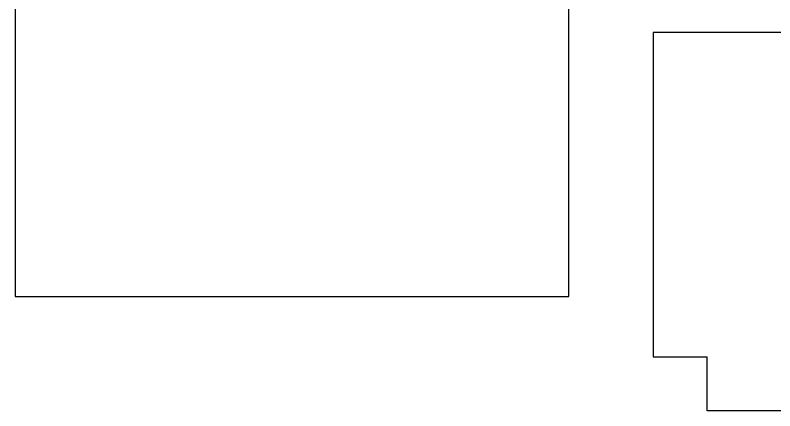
# Model space of a CAD drawing. Header units: millimetres. Extents: x -3928 to -434, y -548 to 1409.
# Drawn here: x -3357.7 to -3287.4, y 495.1 to 531.7 of the extents above; entities that cross this region are included whole.
import ezdxf

# ---------------------------------------------------------------- set-up
doc = ezdxf.new("R2010")
doc.units = ezdxf.units.MM
doc.header["$MEASUREMENT"] = 0
doc.layers.add('layer 1', color=7, linetype='Continuous')

msp = doc.modelspace()

# ---------------------------------------------------------------- linework, layer by layer
at = {"layer": 'layer 1', "color": 1, "lineweight": 25}
for points in [[(-3357.7161, 665.6938), (-3357.7161, 665.6938), (-3357.7161, 505.6939), (-3357.7161, 505.6939)], [(-3306.4663, 505.6939), (-3306.4663, 505.6939), (-3306.4663, 665.6938), (-3306.4663, 665.6938)], [(-3298.6816, 530.1323), (-3298.6816, 530.1323), (-3298.6816, 500.1325), (-3298.6816, 500.1325)], [(-3278.6816, 530.1323), (-3278.6816, 530.1323), (-3298.6816, 530.1323), (-3298.6816, 530.1323)], [(-3357.7161, 505.6939), (-3357.7161, 505.6939), (-3306.4663, 505.6939), (-3306.4663, 505.6939)], [(-3298.6816, 500.1325), (-3298.6816, 500.1325), (-3293.6817, 500.1325), (-3293.6817, 500.1325)], [(-3293.6817, 495.1322), (-3293.6817, 495.1322), (-3293.6817, 500.1325), (-3293.6817, 500.1325)], [(-3283.6815, 495.1322), (-3283.6815, 495.1322), (-3293.6817, 495.1322), (-3293.6817, 495.1322)]]:
    msp.add_open_spline(points, degree=3, dxfattribs=at)

doc.saveas('drawing.dxf')
